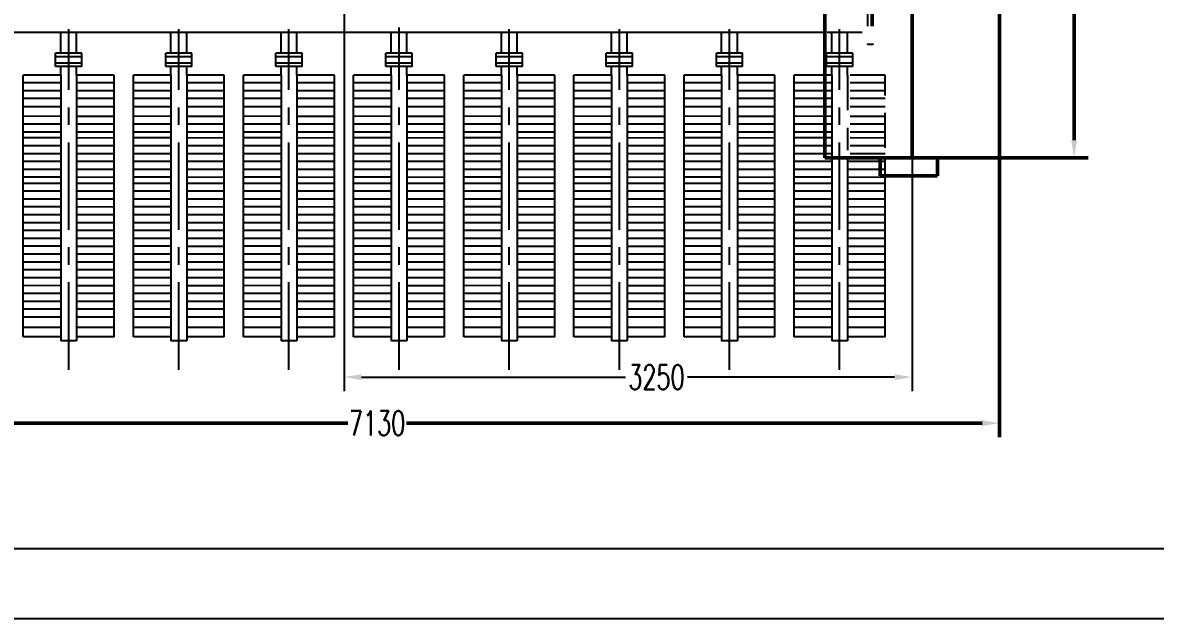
# Model space of a CAD drawing. Header units: inches. Extents: x -283 to 311, y 735 to 1155.
# Drawn here: x -179.5 to -17.5, y 734.5 to 819.7 of the extents above; entities that cross this region are included whole.
import ezdxf

# ---------------------------------------------------------------- set-up
doc = ezdxf.new("R2010")
doc.units = ezdxf.units.IN
doc.header["$LTSCALE"] = 10
doc.linetypes.add('CENTER', pattern=[2, 1.25, -0.25, 0.25, -0.25])
doc.linetypes.add('DASHED', pattern=[0.75, 0.5, -0.25])
for name, color, linetype, lineweight in [('0粗实线层', 7, 'Continuous', 50), ('1虚线层', 5, 'DASHED', 25), ('2中心线层', 1, 'CENTER', 25), ('tablist', 3, 'Continuous', 25)]:
    doc.layers.add(name, color=color, linetype=linetype, lineweight=lineweight)
doc.layers.add('图框层', color=7, linetype='Continuous')
doc.styles.add('TH_GBDIM', font='txt.shx', dxfattribs={"width": 0.67, "bigfont": 'hztxt.shx'})
doc.dimstyles.new('TH_GBDIM', dxfattribs={"dimtxt": 3.5, "dimasz": 2.5, "dimexe": 2, "dimexo": 0, "dimgap": 1.5, "dimtad": 0, "dimdec": 1, "dimlfac": 40, "dimdsep": 46, "dimtxsty": 'TH_GBDIM', "dimcen": 2.5, "dimclrd": 3, "dimclre": 3, "dimclrt": 6, "dimadec": 0, "dimazin": 2, "dimtfac": 0.714286, "dimtdec": 1, "dimtmove": 0, "dimatfit": 3, "dimfxl": 0, "dimtzin": 0, "dimlwd": -1, "dimlwe": -1, "dimarcsym": 0})

# ---------------------------------------------------------------- blocks, each defined once
blk = doc.blocks.new('*D53')
at = {"layer": '0粗实线层', "color": 3}
for p, q in [((-39.79, 912.86), (-27.13, 912.86)), ((-29.13, 910.36), (-29.13, 863.81)), ((-29.13, 802.86), (-29.13, 854.71)), ((-39.79, 800.36), (-27.13, 800.36))]:
    blk.add_line(p, q, dxfattribs=at)
for points in [[(-29.54, 910.36), (-28.71, 910.36), (-29.13, 912.86)], [(-29.54, 802.86), (-28.71, 802.86), (-29.13, 800.36)]]:
    blk.add_solid(points, dxfattribs=at)
at = {"layer": 'Defpoints', "color": 0}
for p in [(-39.79, 912.86), (-29.13, 912.86), (-39.79, 800.36)]:
    blk.add_point(p, dxfattribs=at)
at = {"layer": '0粗实线层', "color": 6, "insert": (-29.13, 859.26), "char_height": 3.5, "attachment_point": 5, "rotation": 90, "style": 'TH_GBDIM'}
blk.add_mtext('4500', dxfattribs=at)
blk = doc.blocks.new('*D56')
at = {"color": 3}
for p, q in [((-133.54, 829.53), (-133.54, 767)), ((-52.29, 800.36), (-52.29, 767)), ((-131.04, 769), (-93.28, 769)), ((-54.79, 769), (-84.42, 769))]:
    blk.add_line(p, q, dxfattribs=at)
for points in [[(-131.04, 769.42), (-131.04, 768.58), (-133.54, 769)], [(-54.79, 769.42), (-54.79, 768.58), (-52.29, 769)]]:
    blk.add_solid(points, dxfattribs=at)
at = {"layer": 'Defpoints', "color": 0}
for p in [(-133.54, 829.53), (-52.29, 800.36), (-52.29, 769)]:
    blk.add_point(p, dxfattribs=at)
at = {"color": 6, "insert": (-88.85, 769), "char_height": 3.5, "attachment_point": 5, "style": 'TH_GBDIM'}
blk.add_mtext('3250', dxfattribs=at)
blk = doc.blocks.new('*D103')
at = {"layer": '0粗实线层', "color": 3}
for p, q in [((-217.81, 849.44), (-217.81, 760.42)), ((-39.79, 800.36), (-39.79, 760.42)), ((-215.31, 762.42), (-133, 762.42)), ((-42.29, 762.42), (-124.6, 762.42))]:
    blk.add_line(p, q, dxfattribs=at)
for points in [[(-215.31, 762.84), (-215.31, 762), (-217.81, 762.42)], [(-42.29, 762.84), (-42.29, 762), (-39.79, 762.42)]]:
    blk.add_solid(points, dxfattribs=at)
at = {"layer": 'Defpoints', "color": 0}
for p in [(-217.81, 849.44), (-39.79, 800.36), (-39.79, 762.42)]:
    blk.add_point(p, dxfattribs=at)
at = {"layer": '0粗实线层', "color": 6, "insert": (-128.8, 762.42), "char_height": 3.5, "attachment_point": 5, "style": 'TH_GBDIM'}
blk.add_mtext('7130{}{}', dxfattribs=at)

msp = doc.modelspace()

# ---------------------------------------------------------------- linework, layer by layer
for p, q in [((-208.4106, 818.3008), (-64.7856, 818.3008)), ((-174.0356, 815.3008), (-174.0356, 818.3008)), ((-171.7856, 815.3008), (-171.7856, 818.3008)), ((-158.2856, 815.3008), (-158.2856, 818.3008)), ((-156.0356, 815.3008), (-156.0356, 818.3008)), ((-142.5356, 815.3008), (-142.5356, 818.3008)), ((-140.2856, 815.3008), (-140.2856, 818.3008)), ((-126.7856, 815.3008), (-126.7856, 818.3008)), ((-124.5356, 815.3008), (-124.5356, 818.3008)), ((-111.0356, 815.3008), (-111.0356, 818.3008)), ((-108.7856, 815.3008), (-108.7856, 818.3008)), ((-95.2856, 815.3008), (-95.2856, 818.3008)), ((-93.0356, 815.3008), (-93.0356, 818.3008)), ((-79.5356, 815.3008), (-79.5356, 818.3008)), ((-77.2856, 815.3008), (-77.2856, 818.3008)), ((-171.0356, 815.3008), (-174.7856, 815.3008)), ((-174.7856, 813.4008), (-174.7856, 815.3008)), ((-171.0356, 813.4008), (-171.0356, 815.3008)), ((-155.2856, 815.3008), (-159.0356, 815.3008)), ((-159.0356, 813.4008), (-159.0356, 815.3008)), ((-155.2856, 813.4008), (-155.2856, 815.3008)), ((-139.5356, 815.3008), (-143.2856, 815.3008)), ((-143.2856, 813.4008), (-143.2856, 815.3008)), ((-139.5356, 813.4008), (-139.5356, 815.3008)), ((-123.7856, 815.3008), (-127.5356, 815.3008)), ((-127.5356, 813.4008), (-127.5356, 815.3008)), ((-123.7856, 813.4008), (-123.7856, 815.3008)), ((-108.0356, 815.3008), (-111.7856, 815.3008)), ((-111.7856, 813.4008), (-111.7856, 815.3008)), ((-108.0356, 813.4008), (-108.0356, 815.3008)), ((-92.2856, 815.3008), (-96.0356, 815.3008)), ((-96.0356, 813.4008), (-96.0356, 815.3008)), ((-92.2856, 813.4008), (-92.2856, 815.3008)), ((-76.5356, 815.3008), (-80.2856, 815.3008)), ((-80.2856, 813.4008), (-80.2856, 815.3008)), ((-76.5356, 813.4008), (-76.5356, 815.3008)), ((-171.0356, 814.8008), (-174.7856, 814.8008)), ((-171.0356, 813.9008), (-174.7856, 813.9008)), ((-171.0356, 813.4008), (-174.7856, 813.4008)), ((-171.0356, 813.3987), (-174.7856, 813.3987)), ((-174.0356, 812.1508), (-174.0356, 813.4008)), ((-174.0356, 812.1487), (-174.0356, 813.3987)), ((-171.7856, 812.1508), (-171.7856, 813.4008)), ((-171.7856, 812.1487), (-171.7856, 813.3987)), ((-155.2856, 814.8008), (-159.0356, 814.8008)), ((-155.2856, 813.9008), (-159.0356, 813.9008)), ((-155.2856, 813.4008), (-159.0356, 813.4008)), ((-155.2856, 813.3987), (-159.0356, 813.3987)), ((-158.2856, 812.1508), (-158.2856, 813.4008)), ((-158.2856, 812.1487), (-158.2856, 813.3987)), ((-156.0356, 812.1508), (-156.0356, 813.4008)), ((-156.0356, 812.1487), (-156.0356, 813.3987)), ((-139.5356, 814.8008), (-143.2856, 814.8008)), ((-139.5356, 813.9008), (-143.2856, 813.9008)), ((-139.5356, 813.4008), (-143.2856, 813.4008)), ((-139.5356, 813.3987), (-143.2856, 813.3987)), ((-142.5356, 812.1508), (-142.5356, 813.4008)), ((-142.5356, 812.1487), (-142.5356, 813.3987)), ((-140.2856, 812.1508), (-140.2856, 813.4008)), ((-140.2856, 812.1487), (-140.2856, 813.3987)), ((-123.7856, 814.8008), (-127.5356, 814.8008)), ((-123.7856, 813.9008), (-127.5356, 813.9008)), ((-123.7856, 813.4008), (-127.5356, 813.4008)), ((-123.7856, 813.3987), (-127.5356, 813.3987)), ((-126.7856, 812.1508), (-126.7856, 813.4008)), ((-126.7856, 812.1487), (-126.7856, 813.3987)), ((-124.5356, 812.1508), (-124.5356, 813.4008)), ((-124.5356, 812.1487), (-124.5356, 813.3987)), ((-108.0356, 814.8008), (-111.7856, 814.8008)), ((-108.0356, 813.9008), (-111.7856, 813.9008)), ((-108.0356, 813.4008), (-111.7856, 813.4008)), ((-108.0356, 813.3987), (-111.7856, 813.3987)), ((-111.0356, 812.1508), (-111.0356, 813.4008)), ((-111.0356, 812.1487), (-111.0356, 813.3987)), ((-108.7856, 812.1508), (-108.7856, 813.4008)), ((-108.7856, 812.1487), (-108.7856, 813.3987)), ((-92.2856, 814.8008), (-96.0356, 814.8008)), ((-92.2856, 813.9008), (-96.0356, 813.9008)), ((-92.2856, 813.4008), (-96.0356, 813.4008)), ((-92.2856, 813.3987), (-96.0356, 813.3987)), ((-95.2856, 812.1508), (-95.2856, 813.4008)), ((-95.2856, 812.1487), (-95.2856, 813.3987)), ((-93.0356, 812.1508), (-93.0356, 813.4008)), ((-93.0356, 812.1487), (-93.0356, 813.3987)), ((-76.5356, 814.8008), (-80.2856, 814.8008)), ((-76.5356, 813.9008), (-80.2856, 813.9008)), ((-76.5356, 813.4008), (-80.2856, 813.4008)), ((-76.5356, 813.3987), (-80.2856, 813.3987)), ((-79.5356, 812.1508), (-79.5356, 813.4008)), ((-79.5356, 812.1487), (-79.5356, 813.3987)), ((-77.2856, 812.1508), (-77.2856, 813.4008)), ((-77.2856, 812.1487), (-77.2856, 813.3987)), ((-63.7856, 812.1508), (-63.7856, 813.4008)), ((-63.7856, 812.1487), (-63.7856, 813.3987)), ((-179.4106, 774.7501), (-179.4106, 812.1508)), ((-174.0356, 812.1508), (-179.4106, 812.1508)), ((-179.4106, 774.748), (-179.4106, 812.1487)), ((-174.0356, 812.1487), (-179.4106, 812.1487)), ((-174.0356, 812.1487), (-179.4106, 812.1487)), ((-179.4106, 776.0755), (-179.4106, 812.1487)), ((-174.0356, 812.1487), (-179.4106, 812.1487)), ((-174.0356, 812.1508), (-174.0356, 774.1733)), ((-174.0356, 812.1487), (-174.0356, 774.1712)), ((-174.0356, 812.1487), (-174.0356, 775.4987)), ((-166.4106, 812.1508), (-171.7856, 812.1508)), ((-171.7856, 812.1508), (-171.7856, 774.1733)), ((-166.4106, 812.1487), (-171.7856, 812.1487)), ((-171.7856, 812.1487), (-171.7856, 774.1712)), ((-166.4106, 812.1487), (-171.7856, 812.1487)), ((-166.4106, 812.1487), (-171.7856, 812.1487)), ((-171.7856, 812.1487), (-171.7856, 775.4987)), ((-166.4106, 774.7501), (-166.4106, 812.1508)), ((-166.4106, 774.748), (-166.4106, 812.1487)), ((-166.4106, 776.0755), (-166.4106, 812.1487)), ((-163.6606, 774.7501), (-163.6606, 812.1508)), ((-158.2856, 812.1508), (-163.6606, 812.1508)), ((-163.6606, 774.748), (-163.6606, 812.1487)), ((-158.2856, 812.1487), (-163.6606, 812.1487)), ((-158.2856, 812.1487), (-163.6606, 812.1487)), ((-163.6606, 776.0755), (-163.6606, 812.1487)), ((-158.2856, 812.1487), (-163.6606, 812.1487)), ((-158.2856, 812.1508), (-158.2856, 774.1733)), ((-158.2856, 812.1487), (-158.2856, 774.1712)), ((-158.2856, 812.1487), (-158.2856, 775.4987)), ((-150.6606, 812.1508), (-156.0356, 812.1508)), ((-156.0356, 812.1508), (-156.0356, 774.1733)), ((-150.6606, 812.1487), (-156.0356, 812.1487)), ((-156.0356, 812.1487), (-156.0356, 774.1712)), ((-150.6606, 812.1487), (-156.0356, 812.1487)), ((-150.6606, 812.1487), (-156.0356, 812.1487)), ((-156.0356, 812.1487), (-156.0356, 775.4987)), ((-150.6606, 774.7501), (-150.6606, 812.1508)), ((-150.6606, 774.748), (-150.6606, 812.1487)), ((-150.6606, 776.0755), (-150.6606, 812.1487)), ((-147.9106, 774.7501), (-147.9106, 812.1508)), ((-142.5356, 812.1508), (-147.9106, 812.1508)), ((-147.9106, 774.748), (-147.9106, 812.1487)), ((-142.5356, 812.1487), (-147.9106, 812.1487)), ((-142.5356, 812.1487), (-147.9106, 812.1487)), ((-147.9106, 776.0755), (-147.9106, 812.1487)), ((-142.5356, 812.1487), (-147.9106, 812.1487)), ((-142.5356, 812.1508), (-142.5356, 774.1733)), ((-142.5356, 812.1487), (-142.5356, 774.1712)), ((-142.5356, 812.1487), (-142.5356, 775.4987)), ((-134.9106, 812.1508), (-140.2856, 812.1508)), ((-140.2856, 812.1508), (-140.2856, 774.1733)), ((-134.9106, 812.1487), (-140.2856, 812.1487)), ((-140.2856, 812.1487), (-140.2856, 774.1712)), ((-134.9106, 812.1487), (-140.2856, 812.1487)), ((-134.9106, 812.1487), (-140.2856, 812.1487)), ((-140.2856, 812.1487), (-140.2856, 775.4987)), ((-134.9106, 774.7501), (-134.9106, 812.1508)), ((-134.9106, 774.748), (-134.9106, 812.1487)), ((-134.9106, 776.0755), (-134.9106, 812.1487)), ((-132.1606, 774.7501), (-132.1606, 812.1508)), ((-126.7856, 812.1508), (-132.1606, 812.1508)), ((-132.1606, 774.748), (-132.1606, 812.1487)), ((-126.7856, 812.1487), (-132.1606, 812.1487)), ((-126.7856, 812.1487), (-132.1606, 812.1487)), ((-132.1606, 776.0755), (-132.1606, 812.1487)), ((-126.7856, 812.1487), (-132.1606, 812.1487)), ((-126.7856, 812.1508), (-126.7856, 774.1733)), ((-126.7856, 812.1487), (-126.7856, 774.1712)), ((-126.7856, 812.1487), (-126.7856, 775.4987)), ((-119.1606, 812.1508), (-124.5356, 812.1508)), ((-124.5356, 812.1508), (-124.5356, 774.1733)), ((-119.1606, 812.1487), (-124.5356, 812.1487)), ((-124.5356, 812.1487), (-124.5356, 774.1712)), ((-119.1606, 812.1487), (-124.5356, 812.1487)), ((-119.1606, 812.1487), (-124.5356, 812.1487)), ((-124.5356, 812.1487), (-124.5356, 775.4987)), ((-119.1606, 774.7501), (-119.1606, 812.1508)), ((-119.1606, 774.748), (-119.1606, 812.1487)), ((-119.1606, 776.0755), (-119.1606, 812.1487)), ((-116.4106, 774.7501), (-116.4106, 812.1508)), ((-111.0356, 812.1508), (-116.4106, 812.1508)), ((-116.4106, 774.748), (-116.4106, 812.1487)), ((-111.0356, 812.1487), (-116.4106, 812.1487)), ((-111.0356, 812.1487), (-116.4106, 812.1487)), ((-116.4106, 776.0755), (-116.4106, 812.1487)), ((-111.0356, 812.1487), (-116.4106, 812.1487)), ((-111.0356, 812.1508), (-111.0356, 774.1733)), ((-111.0356, 812.1487), (-111.0356, 774.1712)), ((-111.0356, 812.1487), (-111.0356, 775.4987)), ((-103.4106, 812.1508), (-108.7856, 812.1508)), ((-108.7856, 812.1508), (-108.7856, 774.1733)), ((-103.4106, 812.1487), (-108.7856, 812.1487)), ((-108.7856, 812.1487), (-108.7856, 774.1712)), ((-103.4106, 812.1487), (-108.7856, 812.1487)), ((-103.4106, 812.1487), (-108.7856, 812.1487)), ((-108.7856, 812.1487), (-108.7856, 775.4987)), ((-103.4106, 774.7501), (-103.4106, 812.1508)), ((-103.4106, 774.748), (-103.4106, 812.1487)), ((-103.4106, 776.0755), (-103.4106, 812.1487)), ((-100.6606, 774.7501), (-100.6606, 812.1508)), ((-95.2856, 812.1508), (-100.6606, 812.1508)), ((-100.6606, 774.748), (-100.6606, 812.1487)), ((-95.2856, 812.1487), (-100.6606, 812.1487)), ((-95.2856, 812.1487), (-100.6606, 812.1487)), ((-100.6606, 776.0755), (-100.6606, 812.1487)), ((-95.2856, 812.1487), (-100.6606, 812.1487)), ((-95.2856, 812.1508), (-95.2856, 774.1733)), ((-95.2856, 812.1487), (-95.2856, 774.1712)), ((-95.2856, 812.1487), (-95.2856, 775.4987)), ((-87.6606, 812.1508), (-93.0356, 812.1508)), ((-93.0356, 812.1508), (-93.0356, 774.1733)), ((-87.6606, 812.1487), (-93.0356, 812.1487)), ((-93.0356, 812.1487), (-93.0356, 774.1712)), ((-87.6606, 812.1487), (-93.0356, 812.1487)), ((-87.6606, 812.1487), (-93.0356, 812.1487)), ((-93.0356, 812.1487), (-93.0356, 775.4987)), ((-87.6606, 774.7501), (-87.6606, 812.1508)), ((-87.6606, 774.748), (-87.6606, 812.1487)), ((-87.6606, 776.0755), (-87.6606, 812.1487)), ((-84.9106, 774.7501), (-84.9106, 812.1508)), ((-79.5356, 812.1508), (-84.9106, 812.1508)), ((-84.9106, 774.748), (-84.9106, 812.1487)), ((-79.5356, 812.1487), (-84.9106, 812.1487)), ((-79.5356, 812.1487), (-84.9106, 812.1487)), ((-84.9106, 776.0755), (-84.9106, 812.1487)), ((-79.5356, 812.1487), (-84.9106, 812.1487)), ((-79.5356, 812.1508), (-79.5356, 774.1733)), ((-79.5356, 812.1487), (-79.5356, 774.1712)), ((-79.5356, 812.1487), (-79.5356, 775.4987)), ((-71.9106, 812.1508), (-77.2856, 812.1508)), ((-77.2856, 812.1508), (-77.2856, 774.1733)), ((-71.9106, 812.1487), (-77.2856, 812.1487)), ((-77.2856, 812.1487), (-77.2856, 774.1712)), ((-71.9106, 812.1487), (-77.2856, 812.1487)), ((-71.9106, 812.1487), (-77.2856, 812.1487)), ((-77.2856, 812.1487), (-77.2856, 775.4987)), ((-71.9106, 774.7501), (-71.9106, 812.1508)), ((-71.9106, 774.748), (-71.9106, 812.1487)), ((-71.9106, 776.0755), (-71.9106, 812.1487)), ((-69.1606, 774.7501), (-69.1606, 812.1508)), ((-63.7856, 812.1508), (-69.1606, 812.1508)), ((-69.1606, 774.748), (-69.1606, 812.1487)), ((-63.7856, 812.1487), (-69.1606, 812.1487)), ((-69.1606, 776.0755), (-69.1606, 812.1487)), ((-63.7856, 812.1487), (-69.1606, 812.1487)), ((-63.7856, 812.1508), (-63.7856, 774.1733)), ((-63.7856, 812.1487), (-63.7856, 774.1712)), ((-63.7856, 812.1487), (-63.7856, 775.4987)), ((-174.0153, 811.0645), (-179.3903, 811.0676)), ((-166.4106, 811.0601), (-171.7653, 811.0632)), ((-158.2653, 811.0645), (-163.6403, 811.0676)), ((-150.6606, 811.0601), (-156.0153, 811.0632)), ((-142.5153, 811.0645), (-147.8903, 811.0676)), ((-134.9106, 811.0601), (-140.2653, 811.0632)), ((-126.7653, 811.0645), (-132.1403, 811.0676)), ((-119.1606, 811.0601), (-124.5153, 811.0632)), ((-111.0153, 811.0645), (-116.3903, 811.0676)), ((-103.4106, 811.0601), (-108.7653, 811.0632)), ((-95.2653, 811.0645), (-100.6403, 811.0676)), ((-87.6606, 811.0601), (-93.0153, 811.0632)), ((-79.5153, 811.0645), (-84.8903, 811.0676)), ((-71.9106, 811.0601), (-77.2653, 811.0632)), ((-63.7653, 811.0645), (-69.1403, 811.0676)), ((-174.0166, 808.8145), (-179.3916, 808.8176)), ((-174.0159, 809.9395), (-179.3909, 809.9426)), ((-166.4106, 808.8101), (-171.7666, 808.8132)), ((-166.4106, 809.9351), (-171.7659, 809.9382)), ((-158.2666, 808.8145), (-163.6416, 808.8176)), ((-158.2659, 809.9395), (-163.6409, 809.9426)), ((-150.6606, 808.8101), (-156.0166, 808.8132)), ((-150.6606, 809.9351), (-156.0159, 809.9382)), ((-142.5166, 808.8145), (-147.8916, 808.8176)), ((-142.5159, 809.9395), (-147.8909, 809.9426)), ((-134.9106, 808.8101), (-140.2666, 808.8132)), ((-134.9106, 809.9351), (-140.2659, 809.9382)), ((-126.7666, 808.8145), (-132.1416, 808.8176)), ((-126.7659, 809.9395), (-132.1409, 809.9426)), ((-119.1606, 808.8101), (-124.5166, 808.8132)), ((-119.1606, 809.9351), (-124.5159, 809.9382)), ((-111.0166, 808.8145), (-116.3916, 808.8176)), ((-111.0159, 809.9395), (-116.3909, 809.9426)), ((-103.4106, 808.8101), (-108.7666, 808.8132)), ((-103.4106, 809.9351), (-108.7659, 809.9382)), ((-95.2666, 808.8145), (-100.6416, 808.8176)), ((-95.2659, 809.9395), (-100.6409, 809.9426)), ((-87.6606, 808.8101), (-93.0166, 808.8132)), ((-87.6606, 809.9351), (-93.0159, 809.9382)), ((-79.5166, 808.8145), (-84.8916, 808.8176)), ((-79.5159, 809.9395), (-84.8909, 809.9426)), ((-71.9106, 808.8101), (-77.2666, 808.8132)), ((-71.9106, 809.9351), (-77.2659, 809.9382)), ((-63.7666, 808.8145), (-69.1416, 808.8176)), ((-63.7659, 809.9395), (-69.1409, 809.9426)), ((-174.0173, 807.6231), (-179.3923, 807.6262)), ((-166.4106, 807.6187), (-171.7673, 807.6218)), ((-158.2673, 807.6231), (-163.6423, 807.6262)), ((-150.6606, 807.6187), (-156.0173, 807.6218)), ((-142.5173, 807.6231), (-147.8923, 807.6262)), ((-134.9106, 807.6187), (-140.2673, 807.6218)), ((-126.7673, 807.6231), (-132.1423, 807.6262)), ((-119.1606, 807.6187), (-124.5173, 807.6218)), ((-111.0173, 807.6231), (-116.3923, 807.6262)), ((-103.4106, 807.6187), (-108.7673, 807.6218)), ((-95.2673, 807.6231), (-100.6423, 807.6262)), ((-87.6606, 807.6187), (-93.0173, 807.6218)), ((-79.5173, 807.6231), (-84.8923, 807.6262)), ((-71.9106, 807.6187), (-77.2673, 807.6218)), ((-63.7673, 807.6231), (-69.1423, 807.6262)), ((-174.0187, 805.1556), (-179.3937, 805.1587)), ((-174.018, 806.2806), (-179.393, 806.2837)), ((-166.4106, 805.1512), (-171.7687, 805.1543)), ((-166.4106, 806.2762), (-171.768, 806.2793)), ((-158.2687, 805.1556), (-163.6437, 805.1587)), ((-158.268, 806.2806), (-163.643, 806.2837)), ((-150.6606, 805.1512), (-156.0187, 805.1543)), ((-150.6606, 806.2762), (-156.018, 806.2793)), ((-142.5187, 805.1556), (-147.8937, 805.1587)), ((-142.518, 806.2806), (-147.893, 806.2837)), ((-134.9106, 805.1512), (-140.2687, 805.1543)), ((-134.9106, 806.2762), (-140.268, 806.2793)), ((-126.7687, 805.1556), (-132.1437, 805.1587)), ((-126.768, 806.2806), (-132.143, 806.2837)), ((-119.1606, 805.1512), (-124.5187, 805.1543)), ((-119.1606, 806.2762), (-124.518, 806.2793)), ((-111.0187, 805.1556), (-116.3937, 805.1587)), ((-111.018, 806.2806), (-116.393, 806.2837)), ((-103.4106, 805.1512), (-108.7687, 805.1543)), ((-103.4106, 806.2762), (-108.768, 806.2793)), ((-95.2687, 805.1556), (-100.6437, 805.1587)), ((-95.268, 806.2806), (-100.643, 806.2837)), ((-87.6606, 805.1512), (-93.0187, 805.1543)), ((-87.6606, 806.2762), (-93.018, 806.2793)), ((-79.5187, 805.1556), (-84.8937, 805.1587)), ((-79.518, 806.2806), (-84.893, 806.2837)), ((-71.9106, 805.1512), (-77.2687, 805.1543)), ((-71.9106, 806.2762), (-77.268, 806.2793)), ((-63.7687, 805.1556), (-69.1437, 805.1587)), ((-63.768, 806.2806), (-69.143, 806.2837)), ((-174.0193, 804.0306), (-179.3943, 804.0337)), ((-166.4106, 804.0262), (-171.7693, 804.0293)), ((-158.2693, 804.0306), (-163.6443, 804.0337)), ((-150.6606, 804.0262), (-156.0193, 804.0293)), ((-142.5193, 804.0306), (-147.8943, 804.0337)), ((-134.9106, 804.0262), (-140.2693, 804.0293)), ((-126.7693, 804.0306), (-132.1443, 804.0337)), ((-119.1606, 804.0262), (-124.5193, 804.0293)), ((-111.0193, 804.0306), (-116.3943, 804.0337)), ((-103.4106, 804.0262), (-108.7693, 804.0293)), ((-95.2693, 804.0306), (-100.6443, 804.0337)), ((-87.6606, 804.0262), (-93.0193, 804.0293)), ((-79.5193, 804.0306), (-84.8943, 804.0337)), ((-71.9106, 804.0262), (-77.2693, 804.0293)), ((-63.7693, 804.0306), (-69.1443, 804.0337)), ((-174.0205, 802.0645), (-179.3955, 802.0676)), ((-174.0198, 803.1895), (-179.3948, 803.1926)), ((-166.4106, 802.0601), (-171.7705, 802.0632)), ((-166.4106, 803.1851), (-171.7698, 803.1882)), ((-158.2705, 802.0645), (-163.6455, 802.0676)), ((-158.2698, 803.1895), (-163.6448, 803.1926)), ((-150.6606, 802.0601), (-156.0205, 802.0632)), ((-150.6606, 803.1851), (-156.0198, 803.1882)), ((-142.5205, 802.0645), (-147.8955, 802.0676)), ((-142.5198, 803.1895), (-147.8948, 803.1926)), ((-134.9106, 802.0601), (-140.2705, 802.0632)), ((-134.9106, 803.1851), (-140.2698, 803.1882)), ((-126.7705, 802.0645), (-132.1455, 802.0676)), ((-126.7698, 803.1895), (-132.1448, 803.1926)), ((-119.1606, 802.0601), (-124.5205, 802.0632)), ((-119.1606, 803.1851), (-124.5198, 803.1882)), ((-111.0205, 802.0645), (-116.3955, 802.0676)), ((-111.0198, 803.1895), (-116.3948, 803.1926)), ((-103.4106, 802.0601), (-108.7705, 802.0632)), ((-103.4106, 803.1851), (-108.7698, 803.1882)), ((-95.2705, 802.0645), (-100.6455, 802.0676)), ((-95.2698, 803.1895), (-100.6448, 803.1926)), ((-87.6606, 802.0601), (-93.0205, 802.0632)), ((-87.6606, 803.1851), (-93.0198, 803.1882)), ((-79.5205, 802.0645), (-84.8955, 802.0676)), ((-79.5198, 803.1895), (-84.8948, 803.1926)), ((-71.9106, 802.0601), (-77.2705, 802.0632)), ((-71.9106, 803.1851), (-77.2698, 803.1882)), ((-63.7705, 802.0645), (-69.1455, 802.0676)), ((-63.7698, 803.1895), (-69.1448, 803.1926)), ((-174.0211, 800.9395), (-179.3961, 800.9426)), ((-166.4106, 800.9351), (-171.7711, 800.9382)), ((-158.2711, 800.9395), (-163.6461, 800.9426)), ((-150.6606, 800.9351), (-156.0211, 800.9382)), ((-142.5211, 800.9395), (-147.8961, 800.9426)), ((-134.9106, 800.9351), (-140.2711, 800.9382)), ((-126.7711, 800.9395), (-132.1461, 800.9426)), ((-119.1606, 800.9351), (-124.5211, 800.9382)), ((-111.0211, 800.9395), (-116.3961, 800.9426)), ((-103.4106, 800.9351), (-108.7711, 800.9382)), ((-95.2711, 800.9395), (-100.6461, 800.9426)), ((-87.6606, 800.9351), (-93.0211, 800.9382)), ((-79.5211, 800.9395), (-84.8961, 800.9426)), ((-71.9106, 800.9351), (-77.2711, 800.9382)), ((-63.7711, 800.9395), (-69.1461, 800.9426)), ((-61.5356, 800.3622), (-61.5356, 774.1733)), ((-61.5356, 800.3622), (-61.5356, 774.1712)), ((-61.5356, 800.3622), (-61.5356, 775.4987)), ((-56.1606, 774.7501), (-56.1606, 800.3622)), ((-56.1606, 774.748), (-56.1606, 800.3622)), ((-56.1606, 776.0755), (-56.1606, 800.3622)), ((-174.0225, 798.6895), (-179.3974, 798.6926)), ((-174.0218, 799.8145), (-179.3968, 799.8176)), ((-166.4106, 798.6851), (-171.7725, 798.6882)), ((-166.4106, 799.8101), (-171.7718, 799.8132)), ((-158.2725, 798.6895), (-163.6474, 798.6926)), ((-158.2718, 799.8145), (-163.6468, 799.8176)), ((-150.6606, 798.6851), (-156.0225, 798.6882)), ((-150.6606, 799.8101), (-156.0218, 799.8132)), ((-142.5225, 798.6895), (-147.8974, 798.6926)), ((-142.5218, 799.8145), (-147.8968, 799.8176)), ((-134.9106, 798.6851), (-140.2725, 798.6882)), ((-134.9106, 799.8101), (-140.2718, 799.8132)), ((-126.7725, 798.6895), (-132.1474, 798.6926)), ((-126.7718, 799.8145), (-132.1468, 799.8176)), ((-119.1606, 798.6851), (-124.5225, 798.6882)), ((-119.1606, 799.8101), (-124.5218, 799.8132)), ((-111.0225, 798.6895), (-116.3974, 798.6926)), ((-111.0218, 799.8145), (-116.3968, 799.8176)), ((-103.4106, 798.6851), (-108.7725, 798.6882)), ((-103.4106, 799.8101), (-108.7718, 799.8132)), ((-95.2725, 798.6895), (-100.6474, 798.6926)), ((-95.2718, 799.8145), (-100.6468, 799.8176)), ((-87.6606, 798.6851), (-93.0225, 798.6882)), ((-87.6606, 799.8101), (-93.0218, 799.8132)), ((-79.5225, 798.6895), (-84.8974, 798.6926)), ((-79.5218, 799.8145), (-84.8968, 799.8176)), ((-71.9106, 798.6851), (-77.2725, 798.6882)), ((-71.9106, 799.8101), (-77.2718, 799.8132)), ((-63.7725, 798.6895), (-69.1474, 798.6926)), ((-63.7718, 799.8145), (-69.1468, 799.8176)), ((-56.1606, 798.6851), (-61.5225, 798.6882)), ((-56.1606, 799.8101), (-61.5218, 799.8132)), ((-174.0231, 797.5645), (-179.3981, 797.5676)), ((-166.4106, 797.5601), (-171.7731, 797.5632)), ((-158.2731, 797.5645), (-163.6481, 797.5676)), ((-150.6606, 797.5601), (-156.0231, 797.5632)), ((-142.5231, 797.5645), (-147.8981, 797.5676)), ((-134.9106, 797.5601), (-140.2731, 797.5632)), ((-126.7731, 797.5645), (-132.1481, 797.5676)), ((-119.1606, 797.5601), (-124.5231, 797.5632)), ((-111.0231, 797.5645), (-116.3981, 797.5676)), ((-103.4106, 797.5601), (-108.7731, 797.5632)), ((-95.2731, 797.5645), (-100.6481, 797.5676)), ((-87.6606, 797.5601), (-93.0231, 797.5632)), ((-79.5231, 797.5645), (-84.8981, 797.5676)), ((-71.9106, 797.5601), (-77.2731, 797.5632)), ((-63.7731, 797.5645), (-69.1481, 797.5676)), ((-56.1606, 797.5601), (-61.5231, 797.5632)), ((-174.0243, 795.5724), (-179.3993, 795.5755)), ((-174.0236, 796.6974), (-179.3986, 796.7005)), ((-166.4106, 795.5679), (-171.7743, 795.5711)), ((-166.4106, 796.6929), (-171.7736, 796.6961)), ((-158.2743, 795.5724), (-163.6493, 795.5755)), ((-158.2736, 796.6974), (-163.6486, 796.7005)), ((-150.6606, 795.5679), (-156.0243, 795.5711)), ((-150.6606, 796.6929), (-156.0236, 796.6961)), ((-142.5243, 795.5724), (-147.8993, 795.5755)), ((-142.5236, 796.6974), (-147.8986, 796.7005)), ((-134.9106, 795.5679), (-140.2743, 795.5711)), ((-134.9106, 796.6929), (-140.2736, 796.6961)), ((-126.7743, 795.5724), (-132.1493, 795.5755)), ((-126.7736, 796.6974), (-132.1486, 796.7005)), ((-119.1606, 795.5679), (-124.5243, 795.5711)), ((-119.1606, 796.6929), (-124.5236, 796.6961)), ((-111.0243, 795.5724), (-116.3993, 795.5755)), ((-111.0236, 796.6974), (-116.3986, 796.7005)), ((-103.4106, 795.5679), (-108.7743, 795.5711)), ((-103.4106, 796.6929), (-108.7736, 796.6961)), ((-95.2743, 795.5724), (-100.6493, 795.5755)), ((-95.2736, 796.6974), (-100.6486, 796.7005)), ((-87.6606, 795.5679), (-93.0243, 795.5711)), ((-87.6606, 796.6929), (-93.0236, 796.6961)), ((-79.5243, 795.5724), (-84.8993, 795.5755)), ((-79.5236, 796.6974), (-84.8986, 796.7005)), ((-71.9106, 795.5679), (-77.2743, 795.5711)), ((-71.9106, 796.6929), (-77.2736, 796.6961)), ((-63.7743, 795.5724), (-69.1493, 795.5755)), ((-63.7736, 796.6974), (-69.1486, 796.7005)), ((-56.1606, 795.5679), (-61.5243, 795.5711)), ((-56.1606, 796.6929), (-61.5236, 796.6961)), ((-174.0249, 794.4474), (-179.3999, 794.4505)), ((-166.4106, 794.4429), (-171.7749, 794.4461)), ((-158.2749, 794.4474), (-163.6499, 794.4505)), ((-150.6606, 794.4429), (-156.0249, 794.4461)), ((-142.5249, 794.4474), (-147.8999, 794.4505)), ((-134.9106, 794.4429), (-140.2749, 794.4461)), ((-126.7749, 794.4474), (-132.1499, 794.4505)), ((-119.1606, 794.4429), (-124.5249, 794.4461)), ((-111.0249, 794.4474), (-116.3999, 794.4505)), ((-103.4106, 794.4429), (-108.7749, 794.4461)), ((-95.2749, 794.4474), (-100.6499, 794.4505)), ((-87.6606, 794.4429), (-93.0249, 794.4461)), ((-79.5249, 794.4474), (-84.8999, 794.4505)), ((-71.9106, 794.4429), (-77.2749, 794.4461)), ((-63.7749, 794.4474), (-69.1499, 794.4505)), ((-56.1606, 794.4429), (-61.5249, 794.4461)), ((-174.0262, 792.1974), (-179.4012, 792.2005)), ((-174.0256, 793.3224), (-179.4006, 793.3255)), ((-166.4106, 792.1929), (-171.7762, 792.1961)), ((-166.4106, 793.3179), (-171.7756, 793.3211)), ((-158.2762, 792.1974), (-163.6512, 792.2005)), ((-158.2756, 793.3224), (-163.6506, 793.3255)), ((-150.6606, 792.1929), (-156.0262, 792.1961)), ((-150.6606, 793.3179), (-156.0256, 793.3211)), ((-142.5262, 792.1974), (-147.9012, 792.2005)), ((-142.5256, 793.3224), (-147.9006, 793.3255)), ((-134.9106, 792.1929), (-140.2762, 792.1961)), ((-134.9106, 793.3179), (-140.2756, 793.3211)), ((-126.7762, 792.1974), (-132.1512, 792.2005)), ((-126.7756, 793.3224), (-132.1506, 793.3255)), ((-119.1606, 792.1929), (-124.5262, 792.1961)), ((-119.1606, 793.3179), (-124.5256, 793.3211)), ((-111.0262, 792.1974), (-116.4012, 792.2005)), ((-111.0256, 793.3224), (-116.4006, 793.3255)), ((-103.4106, 792.1929), (-108.7762, 792.1961)), ((-103.4106, 793.3179), (-108.7756, 793.3211)), ((-95.2762, 792.1974), (-100.6512, 792.2005)), ((-95.2756, 793.3224), (-100.6506, 793.3255)), ((-87.6606, 792.1929), (-93.0262, 792.1961)), ((-87.6606, 793.3179), (-93.0256, 793.3211)), ((-79.5262, 792.1974), (-84.9012, 792.2005)), ((-79.5256, 793.3224), (-84.9006, 793.3255)), ((-71.9106, 792.1929), (-77.2762, 792.1961)), ((-71.9106, 793.3179), (-77.2756, 793.3211)), ((-63.7762, 792.1974), (-69.1512, 792.2005)), ((-63.7756, 793.3224), (-69.1506, 793.3255)), ((-56.1606, 792.1929), (-61.5262, 792.1961)), ((-56.1606, 793.3179), (-61.5256, 793.3211)), ((-174.0269, 791.0724), (-179.4019, 791.0755)), ((-166.4106, 791.0679), (-171.7769, 791.0711)), ((-158.2769, 791.0724), (-163.6519, 791.0755)), ((-150.6606, 791.0679), (-156.0269, 791.0711)), ((-142.5269, 791.0724), (-147.9019, 791.0755)), ((-134.9106, 791.0679), (-140.2769, 791.0711)), ((-126.7769, 791.0724), (-132.1519, 791.0755)), ((-119.1606, 791.0679), (-124.5269, 791.0711)), ((-111.0269, 791.0724), (-116.4019, 791.0755)), ((-103.4106, 791.0679), (-108.7769, 791.0711)), ((-95.2769, 791.0724), (-100.6519, 791.0755)), ((-87.6606, 791.0679), (-93.0269, 791.0711)), ((-79.5269, 791.0724), (-84.9019, 791.0755)), ((-71.9106, 791.0679), (-77.2769, 791.0711)), ((-63.7769, 791.0724), (-69.1519, 791.0755)), ((-56.1606, 791.0679), (-61.5269, 791.0711)), ((-174.0275, 789.9474), (-179.4025, 789.9505)), ((-166.4106, 789.9429), (-171.7775, 789.9461)), ((-158.2775, 789.9474), (-163.6525, 789.9505)), ((-150.6606, 789.9429), (-156.0275, 789.9461)), ((-142.5275, 789.9474), (-147.9025, 789.9505)), ((-134.9106, 789.9429), (-140.2775, 789.9461)), ((-126.7775, 789.9474), (-132.1525, 789.9505)), ((-119.1606, 789.9429), (-124.5275, 789.9461)), ((-111.0275, 789.9474), (-116.4025, 789.9505)), ((-103.4106, 789.9429), (-108.7775, 789.9461)), ((-95.2775, 789.9474), (-100.6525, 789.9505)), ((-87.6606, 789.9429), (-93.0275, 789.9461)), ((-79.5275, 789.9474), (-84.9025, 789.9505)), ((-71.9106, 789.9429), (-77.2775, 789.9461)), ((-63.7775, 789.9474), (-69.1525, 789.9505)), ((-56.1606, 789.9429), (-61.5275, 789.9461)), ((-174.0288, 787.6974), (-179.4038, 787.7005)), ((-174.0282, 788.8224), (-179.4032, 788.8255)), ((-166.4106, 787.6929), (-171.7788, 787.6961)), ((-166.4106, 788.8179), (-171.7782, 788.8211)), ((-158.2788, 787.6974), (-163.6538, 787.7005)), ((-158.2782, 788.8224), (-163.6532, 788.8255)), ((-150.6606, 787.6929), (-156.0288, 787.6961)), ((-150.6606, 788.8179), (-156.0282, 788.8211)), ((-142.5288, 787.6974), (-147.9038, 787.7005)), ((-142.5282, 788.8224), (-147.9032, 788.8255)), ((-134.9106, 787.6929), (-140.2788, 787.6961)), ((-134.9106, 788.8179), (-140.2782, 788.8211)), ((-126.7788, 787.6974), (-132.1538, 787.7005)), ((-126.7782, 788.8224), (-132.1532, 788.8255)), ((-119.1606, 787.6929), (-124.5288, 787.6961)), ((-119.1606, 788.8179), (-124.5282, 788.8211)), ((-111.0288, 787.6974), (-116.4038, 787.7005)), ((-111.0282, 788.8224), (-116.4032, 788.8255)), ((-103.4106, 787.6929), (-108.7788, 787.6961)), ((-103.4106, 788.8179), (-108.7782, 788.8211)), ((-95.2788, 787.6974), (-100.6538, 787.7005)), ((-95.2782, 788.8224), (-100.6532, 788.8255)), ((-87.6606, 787.6929), (-93.0288, 787.6961)), ((-87.6606, 788.8179), (-93.0282, 788.8211)), ((-79.5288, 787.6974), (-84.9038, 787.7005)), ((-79.5282, 788.8224), (-84.9032, 788.8255)), ((-71.9106, 787.6929), (-77.2788, 787.6961)), ((-71.9106, 788.8179), (-77.2782, 788.8211)), ((-63.7788, 787.6974), (-69.1538, 787.7005)), ((-63.7782, 788.8224), (-69.1532, 788.8255)), ((-56.1606, 787.6929), (-61.5288, 787.6961)), ((-56.1606, 788.8179), (-61.5282, 788.8211)), ((-174.0295, 786.5724), (-179.4045, 786.5755)), ((-166.4106, 786.5679), (-171.7795, 786.5711)), ((-158.2795, 786.5724), (-163.6545, 786.5755)), ((-150.6606, 786.5679), (-156.0295, 786.5711)), ((-142.5295, 786.5724), (-147.9045, 786.5755)), ((-134.9106, 786.5679), (-140.2795, 786.5711)), ((-126.7795, 786.5724), (-132.1545, 786.5755)), ((-119.1606, 786.5679), (-124.5295, 786.5711)), ((-111.0295, 786.5724), (-116.4045, 786.5755)), ((-103.4106, 786.5679), (-108.7795, 786.5711)), ((-95.2795, 786.5724), (-100.6545, 786.5755)), ((-87.6606, 786.5679), (-93.0295, 786.5711)), ((-79.5295, 786.5724), (-84.9045, 786.5755)), ((-71.9106, 786.5679), (-77.2795, 786.5711)), ((-63.7795, 786.5724), (-69.1545, 786.5755)), ((-56.1606, 786.5679), (-61.5295, 786.5711)), ((-174.0308, 784.3224), (-179.4058, 784.3255)), ((-174.0308, 784.3224), (-179.4058, 784.3255)), ((-174.0302, 785.4474), (-179.4052, 785.4505)), ((-174.0302, 785.4474), (-179.4052, 785.4505)), ((-166.4106, 784.3179), (-171.7808, 784.3211)), ((-166.4106, 784.3179), (-171.7808, 784.3211)), ((-166.4106, 785.4429), (-171.7802, 785.4461)), ((-166.4106, 785.4429), (-171.7802, 785.4461)), ((-158.2808, 784.3224), (-163.6558, 784.3255)), ((-158.2808, 784.3224), (-163.6558, 784.3255)), ((-158.2802, 785.4474), (-163.6552, 785.4505)), ((-158.2802, 785.4474), (-163.6552, 785.4505)), ((-150.6606, 784.3179), (-156.0308, 784.3211)), ((-150.6606, 784.3179), (-156.0308, 784.3211)), ((-150.6606, 785.4429), (-156.0302, 785.4461)), ((-150.6606, 785.4429), (-156.0302, 785.4461)), ((-142.5308, 784.3224), (-147.9058, 784.3255)), ((-142.5308, 784.3224), (-147.9058, 784.3255)), ((-142.5302, 785.4474), (-147.9052, 785.4505)), ((-142.5302, 785.4474), (-147.9052, 785.4505)), ((-134.9106, 784.3179), (-140.2808, 784.3211)), ((-134.9106, 784.3179), (-140.2808, 784.3211)), ((-134.9106, 785.4429), (-140.2802, 785.4461)), ((-134.9106, 785.4429), (-140.2802, 785.4461)), ((-126.7808, 784.3224), (-132.1558, 784.3255)), ((-126.7808, 784.3224), (-132.1558, 784.3255)), ((-126.7802, 785.4474), (-132.1552, 785.4505)), ((-126.7802, 785.4474), (-132.1552, 785.4505)), ((-119.1606, 784.3179), (-124.5308, 784.3211)), ((-119.1606, 784.3179), (-124.5308, 784.3211)), ((-119.1606, 785.4429), (-124.5302, 785.4461)), ((-119.1606, 785.4429), (-124.5302, 785.4461)), ((-111.0308, 784.3224), (-116.4058, 784.3255)), ((-111.0308, 784.3224), (-116.4058, 784.3255)), ((-111.0302, 785.4474), (-116.4052, 785.4505)), ((-111.0302, 785.4474), (-116.4052, 785.4505)), ((-103.4106, 784.3179), (-108.7808, 784.3211)), ((-103.4106, 784.3179), (-108.7808, 784.3211)), ((-103.4106, 785.4429), (-108.7802, 785.4461)), ((-103.4106, 785.4429), (-108.7802, 785.4461)), ((-95.2808, 784.3224), (-100.6558, 784.3255)), ((-95.2808, 784.3224), (-100.6558, 784.3255)), ((-95.2802, 785.4474), (-100.6552, 785.4505)), ((-95.2802, 785.4474), (-100.6552, 785.4505)), ((-87.6606, 784.3179), (-93.0308, 784.3211)), ((-87.6606, 784.3179), (-93.0308, 784.3211)), ((-87.6606, 785.4429), (-93.0302, 785.4461)), ((-87.6606, 785.4429), (-93.0302, 785.4461)), ((-79.5308, 784.3224), (-84.9058, 784.3255)), ((-79.5308, 784.3224), (-84.9058, 784.3255)), ((-79.5302, 785.4474), (-84.9052, 785.4505)), ((-79.5302, 785.4474), (-84.9052, 785.4505)), ((-71.9106, 784.3179), (-77.2808, 784.3211)), ((-71.9106, 784.3179), (-77.2808, 784.3211)), ((-71.9106, 785.4429), (-77.2802, 785.4461)), ((-71.9106, 785.4429), (-77.2802, 785.4461)), ((-63.7808, 784.3224), (-69.1558, 784.3255)), ((-63.7808, 784.3224), (-69.1558, 784.3255)), ((-63.7802, 785.4474), (-69.1552, 785.4505)), ((-63.7802, 785.4474), (-69.1552, 785.4505)), ((-56.1606, 784.3179), (-61.5308, 784.3211)), ((-56.1606, 784.3179), (-61.5308, 784.3211)), ((-56.1606, 785.4429), (-61.5302, 785.4461)), ((-56.1606, 785.4429), (-61.5302, 785.4461)), ((-174.0315, 783.1974), (-179.4065, 783.2005)), ((-174.0315, 783.1974), (-179.4065, 783.2005)), ((-166.4106, 783.1929), (-171.7815, 783.1961)), ((-166.4106, 783.1929), (-171.7815, 783.1961)), ((-158.2815, 783.1974), (-163.6565, 783.2005)), ((-158.2815, 783.1974), (-163.6565, 783.2005)), ((-150.6606, 783.1929), (-156.0315, 783.1961)), ((-150.6606, 783.1929), (-156.0315, 783.1961)), ((-142.5315, 783.1974), (-147.9065, 783.2005)), ((-142.5315, 783.1974), (-147.9065, 783.2005)), ((-134.9106, 783.1929), (-140.2815, 783.1961)), ((-134.9106, 783.1929), (-140.2815, 783.1961)), ((-126.7815, 783.1974), (-132.1565, 783.2005)), ((-126.7815, 783.1974), (-132.1565, 783.2005)), ((-119.1606, 783.1929), (-124.5315, 783.1961)), ((-119.1606, 783.1929), (-124.5315, 783.1961)), ((-111.0315, 783.1974), (-116.4065, 783.2005)), ((-111.0315, 783.1974), (-116.4065, 783.2005)), ((-103.4106, 783.1929), (-108.7815, 783.1961)), ((-103.4106, 783.1929), (-108.7815, 783.1961)), ((-95.2815, 783.1974), (-100.6565, 783.2005)), ((-95.2815, 783.1974), (-100.6565, 783.2005)), ((-87.6606, 783.1929), (-93.0315, 783.1961)), ((-87.6606, 783.1929), (-93.0315, 783.1961)), ((-79.5315, 783.1974), (-84.9065, 783.2005)), ((-79.5315, 783.1974), (-84.9065, 783.2005)), ((-71.9106, 783.1929), (-77.2815, 783.1961)), ((-71.9106, 783.1929), (-77.2815, 783.1961)), ((-63.7815, 783.1974), (-69.1565, 783.2005)), ((-63.7815, 783.1974), (-69.1565, 783.2005)), ((-56.1606, 783.1929), (-61.5315, 783.1961)), ((-56.1606, 783.1929), (-61.5315, 783.1961)), ((-174.0328, 780.9474), (-179.4078, 780.9505)), ((-174.0328, 780.9474), (-179.4078, 780.9505)), ((-174.0321, 782.0724), (-179.4071, 782.0755)), ((-174.0321, 782.0724), (-179.4071, 782.0755)), ((-166.4106, 780.9429), (-171.7828, 780.9461)), ((-166.4106, 780.9429), (-171.7828, 780.9461)), ((-166.4106, 782.0679), (-171.7821, 782.0711)), ((-166.4106, 782.0679), (-171.7821, 782.0711)), ((-158.2828, 780.9474), (-163.6578, 780.9505)), ((-158.2828, 780.9474), (-163.6578, 780.9505)), ((-158.2821, 782.0724), (-163.6571, 782.0755)), ((-158.2821, 782.0724), (-163.6571, 782.0755)), ((-150.6606, 780.9429), (-156.0328, 780.9461)), ((-150.6606, 780.9429), (-156.0328, 780.9461)), ((-150.6606, 782.0679), (-156.0321, 782.0711)), ((-150.6606, 782.0679), (-156.0321, 782.0711)), ((-142.5328, 780.9474), (-147.9078, 780.9505)), ((-142.5328, 780.9474), (-147.9078, 780.9505)), ((-142.5321, 782.0724), (-147.9071, 782.0755)), ((-142.5321, 782.0724), (-147.9071, 782.0755)), ((-134.9106, 780.9429), (-140.2828, 780.9461)), ((-134.9106, 780.9429), (-140.2828, 780.9461)), ((-134.9106, 782.0679), (-140.2821, 782.0711)), ((-134.9106, 782.0679), (-140.2821, 782.0711)), ((-126.7828, 780.9474), (-132.1578, 780.9505)), ((-126.7828, 780.9474), (-132.1578, 780.9505)), ((-126.7821, 782.0724), (-132.1571, 782.0755)), ((-126.7821, 782.0724), (-132.1571, 782.0755)), ((-119.1606, 780.9429), (-124.5328, 780.9461)), ((-119.1606, 780.9429), (-124.5328, 780.9461)), ((-119.1606, 782.0679), (-124.5321, 782.0711)), ((-119.1606, 782.0679), (-124.5321, 782.0711)), ((-111.0328, 780.9474), (-116.4078, 780.9505)), ((-111.0328, 780.9474), (-116.4078, 780.9505)), ((-111.0321, 782.0724), (-116.4071, 782.0755)), ((-111.0321, 782.0724), (-116.4071, 782.0755)), ((-103.4106, 780.9429), (-108.7828, 780.9461)), ((-103.4106, 780.9429), (-108.7828, 780.9461)), ((-103.4106, 782.0679), (-108.7821, 782.0711)), ((-103.4106, 782.0679), (-108.7821, 782.0711)), ((-95.2828, 780.9474), (-100.6578, 780.9505)), ((-95.2828, 780.9474), (-100.6578, 780.9505)), ((-95.2821, 782.0724), (-100.6571, 782.0755)), ((-95.2821, 782.0724), (-100.6571, 782.0755)), ((-87.6606, 780.9429), (-93.0328, 780.9461)), ((-87.6606, 780.9429), (-93.0328, 780.9461)), ((-87.6606, 782.0679), (-93.0321, 782.0711)), ((-87.6606, 782.0679), (-93.0321, 782.0711)), ((-79.5328, 780.9474), (-84.9078, 780.9505)), ((-79.5328, 780.9474), (-84.9078, 780.9505)), ((-79.5321, 782.0724), (-84.9071, 782.0755)), ((-79.5321, 782.0724), (-84.9071, 782.0755)), ((-71.9106, 780.9429), (-77.2828, 780.9461)), ((-71.9106, 780.9429), (-77.2828, 780.9461)), ((-71.9106, 782.0679), (-77.2821, 782.0711)), ((-71.9106, 782.0679), (-77.2821, 782.0711)), ((-63.7828, 780.9474), (-69.1578, 780.9505)), ((-63.7828, 780.9474), (-69.1578, 780.9505)), ((-63.7821, 782.0724), (-69.1571, 782.0755)), ((-63.7821, 782.0724), (-69.1571, 782.0755)), ((-56.1606, 780.9429), (-61.5328, 780.9461)), ((-56.1606, 780.9429), (-61.5328, 780.9461)), ((-56.1606, 782.0679), (-61.5321, 782.0711)), ((-56.1606, 782.0679), (-61.5321, 782.0711)), ((-174.0334, 779.8224), (-179.4084, 779.8255)), ((-174.0334, 779.8224), (-179.4084, 779.8255)), ((-166.4106, 779.8179), (-171.7834, 779.8211)), ((-166.4106, 779.8179), (-171.7834, 779.8211)), ((-158.2834, 779.8224), (-163.6584, 779.8255)), ((-158.2834, 779.8224), (-163.6584, 779.8255)), ((-150.6606, 779.8179), (-156.0334, 779.8211)), ((-150.6606, 779.8179), (-156.0334, 779.8211)), ((-142.5334, 779.8224), (-147.9084, 779.8255)), ((-142.5334, 779.8224), (-147.9084, 779.8255)), ((-134.9106, 779.8179), (-140.2834, 779.8211)), ((-134.9106, 779.8179), (-140.2834, 779.8211)), ((-126.7834, 779.8224), (-132.1584, 779.8255)), ((-126.7834, 779.8224), (-132.1584, 779.8255)), ((-119.1606, 779.8179), (-124.5334, 779.8211)), ((-119.1606, 779.8179), (-124.5334, 779.8211)), ((-111.0334, 779.8224), (-116.4084, 779.8255)), ((-111.0334, 779.8224), (-116.4084, 779.8255)), ((-103.4106, 779.8179), (-108.7834, 779.8211)), ((-103.4106, 779.8179), (-108.7834, 779.8211)), ((-95.2834, 779.8224), (-100.6584, 779.8255)), ((-95.2834, 779.8224), (-100.6584, 779.8255)), ((-87.6606, 779.8179), (-93.0334, 779.8211)), ((-87.6606, 779.8179), (-93.0334, 779.8211)), ((-79.5334, 779.8224), (-84.9084, 779.8255)), ((-79.5334, 779.8224), (-84.9084, 779.8255)), ((-71.9106, 779.8179), (-77.2834, 779.8211)), ((-71.9106, 779.8179), (-77.2834, 779.8211)), ((-63.7834, 779.8224), (-69.1584, 779.8255)), ((-63.7834, 779.8224), (-69.1584, 779.8255)), ((-56.1606, 779.8179), (-61.5334, 779.8211)), ((-56.1606, 779.8179), (-61.5334, 779.8211)), ((-174.0347, 777.5724), (-179.4097, 777.5755)), ((-174.0341, 778.6974), (-179.4091, 778.7005)), ((-174.0341, 778.6974), (-179.4091, 778.7005)), ((-166.4106, 777.5679), (-171.7847, 777.5711)), ((-166.4106, 778.6929), (-171.7841, 778.6961)), ((-166.4106, 778.6929), (-171.7841, 778.6961)), ((-158.2847, 777.5724), (-163.6597, 777.5755)), ((-158.2841, 778.6974), (-163.6591, 778.7005)), ((-158.2841, 778.6974), (-163.6591, 778.7005)), ((-150.6606, 777.5679), (-156.0347, 777.5711)), ((-150.6606, 778.6929), (-156.0341, 778.6961)), ((-150.6606, 778.6929), (-156.0341, 778.6961)), ((-142.5347, 777.5724), (-147.9097, 777.5755)), ((-142.5341, 778.6974), (-147.9091, 778.7005)), ((-142.5341, 778.6974), (-147.9091, 778.7005)), ((-134.9106, 777.5679), (-140.2847, 777.5711)), ((-134.9106, 778.6929), (-140.2841, 778.6961)), ((-134.9106, 778.6929), (-140.2841, 778.6961)), ((-126.7847, 777.5724), (-132.1597, 777.5755)), ((-126.7841, 778.6974), (-132.1591, 778.7005)), ((-126.7841, 778.6974), (-132.1591, 778.7005)), ((-119.1606, 777.5679), (-124.5347, 777.5711)), ((-119.1606, 778.6929), (-124.5341, 778.6961)), ((-119.1606, 778.6929), (-124.5341, 778.6961)), ((-111.0347, 777.5724), (-116.4097, 777.5755)), ((-111.0341, 778.6974), (-116.4091, 778.7005)), ((-111.0341, 778.6974), (-116.4091, 778.7005)), ((-103.4106, 777.5679), (-108.7847, 777.5711)), ((-103.4106, 778.6929), (-108.7841, 778.6961)), ((-103.4106, 778.6929), (-108.7841, 778.6961)), ((-95.2847, 777.5724), (-100.6597, 777.5755)), ((-95.2841, 778.6974), (-100.6591, 778.7005)), ((-95.2841, 778.6974), (-100.6591, 778.7005)), ((-87.6606, 777.5679), (-93.0347, 777.5711)), ((-87.6606, 778.6929), (-93.0341, 778.6961)), ((-87.6606, 778.6929), (-93.0341, 778.6961)), ((-79.5347, 777.5724), (-84.9097, 777.5755)), ((-79.5341, 778.6974), (-84.9091, 778.7005)), ((-79.5341, 778.6974), (-84.9091, 778.7005)), ((-71.9106, 777.5679), (-77.2847, 777.5711)), ((-71.9106, 778.6929), (-77.2841, 778.6961)), ((-71.9106, 778.6929), (-77.2841, 778.6961)), ((-63.7847, 777.5724), (-69.1597, 777.5755)), ((-63.7841, 778.6974), (-69.1591, 778.7005)), ((-63.7841, 778.6974), (-69.1591, 778.7005)), ((-56.1606, 777.5679), (-61.5347, 777.5711)), ((-56.1606, 778.6929), (-61.5341, 778.6961)), ((-56.1606, 778.6929), (-61.5341, 778.6961)), ((-174.0356, 776.0755), (-179.4106, 776.0755)), ((-166.4106, 776.0755), (-171.7856, 776.0755)), ((-158.2856, 776.0755), (-163.6606, 776.0755)), ((-150.6606, 776.0755), (-156.0356, 776.0755)), ((-142.5356, 776.0755), (-147.9106, 776.0755)), ((-134.9106, 776.0755), (-140.2856, 776.0755)), ((-126.7856, 776.0755), (-132.1606, 776.0755)), ((-119.1606, 776.0755), (-124.5356, 776.0755)), ((-111.0356, 776.0755), (-116.4106, 776.0755)), ((-103.4106, 776.0755), (-108.7856, 776.0755)), ((-95.2856, 776.0755), (-100.6606, 776.0755)), ((-87.6606, 776.0755), (-93.0356, 776.0755)), ((-79.5356, 776.0755), (-84.9106, 776.0755)), ((-71.9106, 776.0755), (-77.2856, 776.0755)), ((-63.7856, 776.0755), (-69.1606, 776.0755)), ((-56.1606, 776.0755), (-61.5356, 776.0755)), ((-174.0356, 774.7501), (-179.4106, 774.7501)), ((-174.0356, 774.748), (-179.4106, 774.748)), ((-166.4106, 774.7501), (-171.7856, 774.7501)), ((-166.4106, 774.748), (-171.7856, 774.748)), ((-158.2856, 774.7501), (-163.6606, 774.7501)), ((-158.2856, 774.748), (-163.6606, 774.748)), ((-150.6606, 774.7501), (-156.0356, 774.7501)), ((-150.6606, 774.748), (-156.0356, 774.748)), ((-142.5356, 774.7501), (-147.9106, 774.7501)), ((-142.5356, 774.748), (-147.9106, 774.748)), ((-134.9106, 774.7501), (-140.2856, 774.7501)), ((-134.9106, 774.748), (-140.2856, 774.748)), ((-126.7856, 774.7501), (-132.1606, 774.7501)), ((-126.7856, 774.748), (-132.1606, 774.748)), ((-119.1606, 774.7501), (-124.5356, 774.7501)), ((-119.1606, 774.748), (-124.5356, 774.748)), ((-111.0356, 774.7501), (-116.4106, 774.7501)), ((-111.0356, 774.748), (-116.4106, 774.748)), ((-103.4106, 774.7501), (-108.7856, 774.7501)), ((-103.4106, 774.748), (-108.7856, 774.748)), ((-95.2856, 774.7501), (-100.6606, 774.7501)), ((-95.2856, 774.748), (-100.6606, 774.748)), ((-87.6606, 774.7501), (-93.0356, 774.7501)), ((-87.6606, 774.748), (-93.0356, 774.748)), ((-79.5356, 774.7501), (-84.9106, 774.7501)), ((-79.5356, 774.748), (-84.9106, 774.748)), ((-71.9106, 774.7501), (-77.2856, 774.7501)), ((-71.9106, 774.748), (-77.2856, 774.748)), ((-63.7856, 774.7501), (-69.1606, 774.7501)), ((-63.7856, 774.748), (-69.1606, 774.748)), ((-56.1606, 774.7501), (-61.5356, 774.7501)), ((-56.1606, 774.748), (-61.5356, 774.748)), ((-171.7856, 774.1733), (-174.0356, 774.1733)), ((-171.7856, 774.1712), (-174.0356, 774.1712)), ((-156.0356, 774.1733), (-158.2856, 774.1733)), ((-156.0356, 774.1712), (-158.2856, 774.1712)), ((-140.2856, 774.1733), (-142.5356, 774.1733)), ((-140.2856, 774.1712), (-142.5356, 774.1712)), ((-124.5356, 774.1733), (-126.7856, 774.1733)), ((-124.5356, 774.1712), (-126.7856, 774.1712)), ((-108.7856, 774.1733), (-111.0356, 774.1733)), ((-108.7856, 774.1712), (-111.0356, 774.1712)), ((-93.0356, 774.1733), (-95.2856, 774.1733)), ((-93.0356, 774.1712), (-95.2856, 774.1712)), ((-77.2856, 774.1733), (-79.5356, 774.1733)), ((-77.2856, 774.1712), (-79.5356, 774.1712)), ((-61.5356, 774.1733), (-63.7856, 774.1733)), ((-61.5356, 774.1712), (-63.7856, 774.1712))]:
    msp.add_line(p, q)
at = {"layer": '0粗实线层', "color": 1}
msp.add_line((-52.2856, 800.3622), (-52.2856, 912.8622), dxfattribs=at)
at = {"layer": '0粗实线层'}
for p, q in [((-39.7856, 800.3622), (-39.7856, 912.8622)), ((-64.7856, 855.6765), (-64.7856, 800.3622)), ((-64.7856, 800.3622), (-39.7856, 800.3622)), ((-56.868, 800.3622), (-56.868, 797.79)), ((-48.6776, 797.79), (-48.6776, 800.3622)), ((-56.868, 797.79), (-48.6776, 797.79))]:
    msp.add_line(p, q, dxfattribs=at)
at = {"layer": '1虚线层'}
for p, q in [((-58.6606, 824.1758), (-58.6606, 816.5508)), ((-58.1606, 824.1758), (-58.1606, 816.5508)), ((-57.9106, 824.1758), (-57.9106, 816.5508)), ((-64.4289, 818.3008), (-58.6606, 818.3008)), ((-63.7856, 815.3008), (-63.7856, 818.3008)), ((-61.5356, 815.3008), (-61.5356, 818.3008)), ((-57.9106, 816.5508), (-58.6606, 816.5508)), ((-60.7856, 815.3008), (-64.5356, 815.3008)), ((-64.5356, 813.4008), (-64.5356, 815.3008)), ((-60.7856, 813.4008), (-60.7856, 815.3008)), ((-60.7856, 814.8008), (-64.5356, 814.8008)), ((-60.7856, 813.9008), (-64.5356, 813.9008)), ((-60.7856, 813.4008), (-64.5356, 813.4008)), ((-60.7856, 813.3987), (-64.5356, 813.3987)), ((-61.5356, 812.1508), (-61.5356, 813.4008)), ((-61.5356, 812.1487), (-61.5356, 813.3987)), ((-56.1606, 812.1508), (-61.5356, 812.1508)), ((-56.1606, 812.1487), (-61.5356, 812.1487)), ((-56.1606, 812.1487), (-61.5356, 812.1487)), ((-61.5356, 812.1487), (-61.5356, 801.446)), ((-56.1606, 801.7818), (-56.1606, 812.1487)), ((-56.1606, 811.0601), (-61.5153, 811.0632)), ((-56.1606, 808.8101), (-61.5166, 808.8132)), ((-56.1606, 809.9351), (-61.5159, 809.9382)), ((-56.1606, 807.6187), (-61.5173, 807.6218)), ((-56.1606, 805.1512), (-61.5187, 805.1543)), ((-56.1606, 806.2762), (-61.518, 806.2793)), ((-56.1606, 804.0262), (-61.5193, 804.0293)), ((-56.1606, 802.0601), (-61.5205, 802.0632)), ((-56.1606, 803.1851), (-61.5198, 803.1882)), ((-56.1606, 800.9351), (-61.5211, 800.9382))]:
    msp.add_line(p, q, dxfattribs=at)
at = {"layer": '2中心线层'}
for p, q in [((-172.9106, 770.0557), (-172.9106, 818.725)), ((-157.1606, 770.0557), (-157.1606, 818.725)), ((-141.4106, 770.0557), (-141.4106, 818.725)), ((-125.6606, 770.0557), (-125.6606, 818.9883)), ((-109.9106, 770.0557), (-109.9106, 818.725)), ((-94.1606, 770.0557), (-94.1606, 818.725)), ((-78.4106, 770.0557), (-78.4106, 818.725)), ((-62.6606, 770.0557), (-62.6606, 818.725))]:
    msp.add_line(p, q, dxfattribs=at)
at = {"layer": 'tablist'}
msp.add_line((-282.9552, 734.5105), (311.0448, 734.5105), dxfattribs=at)
at = {"layer": '图框层'}
msp.add_line((-257.9552, 744.5105), (301.0448, 744.5105), dxfattribs=at)

# ---------------------------------------------------------------- dimensions: what is measured, and where the dimension line sits
dim = msp.add_linear_dim(base=(-52.2856, 768.999), p1=(-133.5356, 829.5326), p2=(-52.2856, 800.3622), dimstyle='TH_GBDIM')
dim.commit()
dim.dimension.update_dxf_attribs({"geometry": '*D56', "text_midpoint": (-88.8506, 768.999), "dimtype": 160})
at = {"layer": '0粗实线层'}
dim = msp.add_linear_dim(base=(-29.1256, 912.8622), p1=(-39.7856, 800.3622), p2=(-39.7856, 912.8622), angle=90, dimstyle='TH_GBDIM', dxfattribs=at)
dim.commit()
dim.dimension.update_dxf_attribs({"geometry": '*D53', "text_midpoint": (-29.1256, 859.2641), "dimtype": 160})
dim = msp.add_linear_dim(base=(-39.7856, 762.4212), p1=(-217.8108, 849.4376), p2=(-39.7856, 800.3622), text='7130{}{}', dimstyle='TH_GBDIM', override={"dimgap": 1.5, "dimtad": 0, "dimjust": 0, "dimdec": 1, "dimlfac": 39.999999, "dimse1": 0, "dimse2": 0, "dimsd1": 0, "dimsd2": 0}, dxfattribs=at)
dim.commit()
dim.dimension.update_dxf_attribs({"geometry": '*D103', "text_midpoint": (-128.7982, 762.4212)})

doc.saveas('drawing.dxf')
